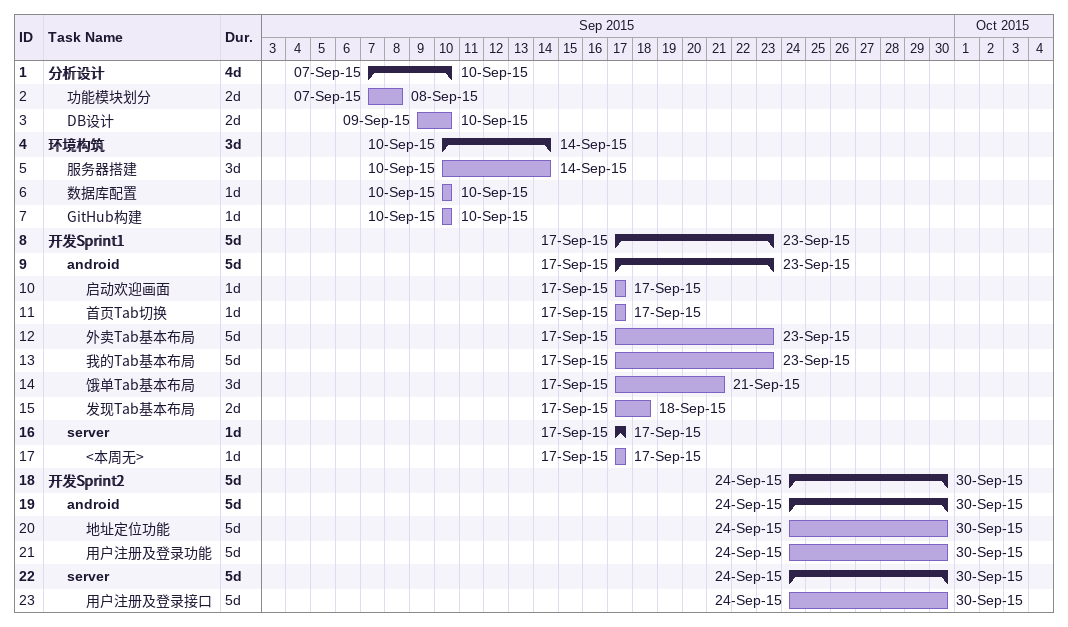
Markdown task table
| ID | Level | Task | Duration | Start | Finish |
|---|---|---|---|---|---|
| 1 | 1 | **分析设计** | 4d | 2015-09-07 | 2015-09-10 |
| 2 | 2 | 功能模块划分 | 2d | 2015-09-07 | 2015-09-08 |
| 3 | 2 | DB设计 | 2d | 2015-09-09 | 2015-09-10 |
| 4 | 1 | **环境构筑** | 3d | 2015-09-10 | 2015-09-14 |
| 5 | 2 | 服务器搭建 | 3d | 2015-09-10 | 2015-09-14 |
| 6 | 2 | 数据库配置 | 1d | 2015-09-10 | 2015-09-10 |
| 7 | 2 | GitHub构建 | 1d | 2015-09-10 | 2015-09-10 |
| 8 | 1 | **开发Sprint1** | 5d | 2015-09-17 | 2015-09-23 |
| 9 | 2 | **android** | 5d | 2015-09-17 | 2015-09-23 |
| 10 | 3 | 启动欢迎画面 | 1d | 2015-09-17 | 2015-09-17 |
| 11 | 3 | 首页Tab切换 | 1d | 2015-09-17 | 2015-09-17 |
| 12 | 3 | 外卖Tab基本布局 | 5d | 2015-09-17 | 2015-09-23 |
| 13 | 3 | 我的Tab基本布局 | 5d | 2015-09-17 | 2015-09-23 |
| 14 | 3 | 饿单Tab基本布局 | 3d | 2015-09-17 | 2015-09-21 |
| 15 | 3 | 发现Tab基本布局 | 2d | 2015-09-17 | 2015-09-18 |
| 16 | 2 | **server** | 1d | 2015-09-17 | 2015-09-17 |
| 17 | 3 | <本周无> | 1d | 2015-09-17 | 2015-09-17 |
| 18 | 1 | **开发Sprint2** | 5d | 2015-09-24 | 2015-09-30 |
| 19 | 2 | **android** | 5d | 2015-09-24 | 2015-09-30 |
| 20 | 3 | 地址定位功能 | 5d | 2015-09-24 | 2015-09-30 |
| 21 | 3 | 用户注册及登录功能 | 5d | 2015-09-24 | 2015-09-30 |
| 22 | 2 | **server** | 5d | 2015-09-24 | 2015-09-30 |
| 23 | 3 | 用户注册及登录接口 | 5d | 2015-09-24 | 2015-09-30 |
